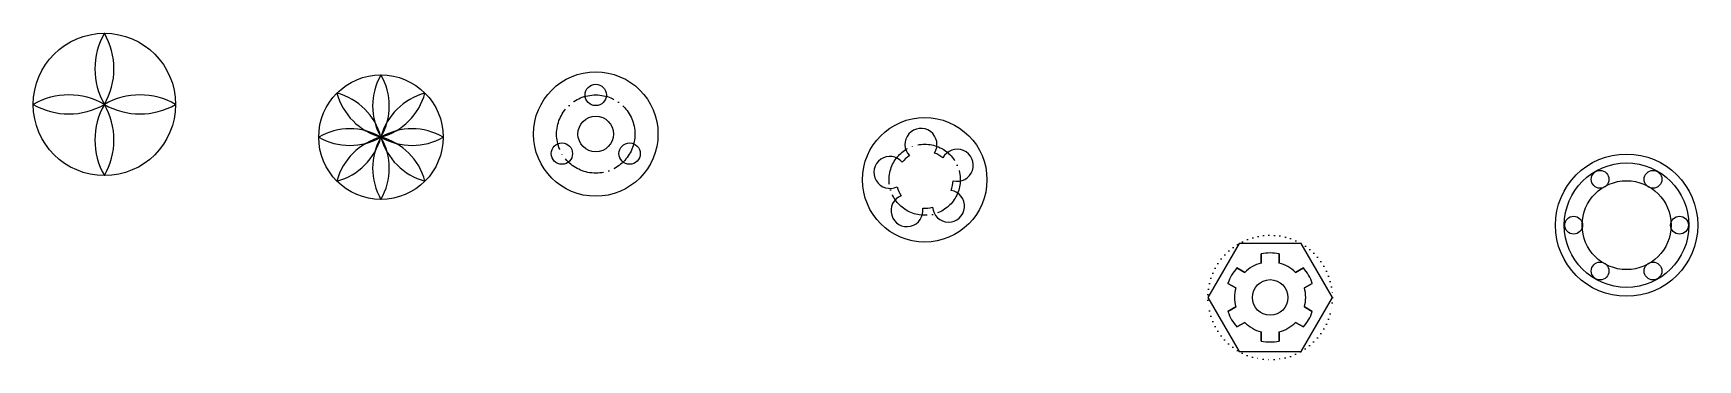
# Model space of a CAD drawing. Header units: millimetres. Extents: x 904 to 1839, y 2123 to 2307.
import ezdxf

# ---------------------------------------------------------------- set-up
doc = ezdxf.new("R2010")
doc.units = ezdxf.units.MM
doc.linetypes.add('ACAD_ISO04W100', pattern=[30, 24, -3, 0, -3])
doc.linetypes.add('ACAD_ISO07W100', pattern=[3, 0, -3])

# ---------------------------------------------------------------- blocks, each defined once
blk = doc.blocks.new('*U1')
blk.add_circle((0, 0), 5)
blk = doc.blocks.new('*U2')
at = {"color": 0, "linetype": 'ByBlock', "lineweight": -2, "transparency": 16777216}
for p, rotation in [((1784.54, 2224.42), 299.9999999999999), ((1814.29, 2224.42), 239.9999999999999), ((1829.17, 2198.65), 180), ((1784.54, 2172.89), 59.99999999999999), ((1814.29, 2172.89), 120)]:
    blk.add_blockref('*U1', p, dxfattribs=dict(at, rotation=rotation))
blk.add_blockref('*U1', (1769.66, 2198.65), dxfattribs=at)
blk = doc.blocks.new('*U4')
blk.add_circle((0, 0), 6)
blk = doc.blocks.new('*U5')
at = {"color": 0, "linetype": 'ByBlock', "lineweight": -2, "transparency": 16777216}
blk.add_blockref('*U4', (1219.88, 2271.89), dxfattribs=at)
for p, rotation in [((1200.83, 2238.89), 120), ((1238.93, 2238.89), 240)]:
    blk.add_blockref('*U4', p, dxfattribs=dict(at, rotation=rotation))
blk = doc.blocks.new('*U8')
for centre, start, end in [((30.31, 0), 150, 210), ((-30.31, 0), 330, 30)]:
    blk.add_arc(centre, 35, start, end)
blk = doc.blocks.new('*U9')
at = {"color": 0, "linetype": 'ByBlock', "lineweight": -2, "transparency": 16777216}
for p, rotation in [((1086.75, 2260.54), 45.00000000000003), ((1111.5, 2260.54), 315.0000000000001), ((1081.63, 2248.17), 90.00000000000001), ((1086.75, 2235.8), 135.0000000000001), ((1099.13, 2230.67), 180), ((1111.5, 2235.8), 225), ((1116.63, 2248.17), 270)]:
    blk.add_blockref('*U8', p, dxfattribs=dict(at, rotation=rotation))
blk.add_blockref('*U8', (1099.13, 2265.67), dxfattribs=at)
blk = doc.blocks.new('*U10')
for centre, start, end in [((34.64, 0), 150, 210), ((-34.64, 0), 330, 30)]:
    blk.add_arc(centre, 40, start, end)
blk = doc.blocks.new('*U11')
at = {"color": 0, "linetype": 'ByBlock', "lineweight": -2, "transparency": 16777216}
blk.add_blockref('*U10', (943.66, 2286.53), dxfattribs=at)
for p, rotation in [((923.66, 2266.53), 90), ((943.66, 2246.53), 180), ((963.66, 2266.53), 270)]:
    blk.add_blockref('*U10', p, dxfattribs=dict(at, rotation=rotation))

msp = doc.modelspace()

# ---------------------------------------------------------------- linework, layer by layer
for p, q in [((1594.03, 2182.51), (1594.03, 2177.38)), ((1594.03, 2177.38), (1594.03, 2182.51)), ((1594.03, 2177.38), (1594.03, 2182.51)), ((1594.03, 2177.38), (1594.03, 2182.51)), ((1604.03, 2182.51), (1604.03, 2177.38)), ((1604.03, 2182.51), (1604.03, 2177.38)), ((1604.03, 2182.51), (1604.03, 2177.38)), ((1604.03, 2177.38), (1604.03, 2182.51)), ((1580.31, 2174.6), (1584.76, 2172.03)), ((1580.31, 2174.6), (1584.76, 2172.03)), ((1580.31, 2174.6), (1584.76, 2172.03)), ((1584.76, 2172.03), (1580.31, 2174.6)), ((1617.74, 2174.6), (1613.3, 2172.03)), ((1613.3, 2172.03), (1617.74, 2174.6)), ((1613.3, 2172.03), (1617.74, 2174.6)), ((1613.3, 2172.03), (1617.74, 2174.6)), ((1575.31, 2165.94), (1579.76, 2163.37)), ((1579.76, 2163.37), (1575.31, 2165.94)), ((1579.76, 2163.37), (1575.31, 2165.94)), ((1579.76, 2163.37), (1575.31, 2165.94)), ((1622.74, 2165.94), (1618.3, 2163.37)), ((1622.74, 2165.94), (1618.3, 2163.37)), ((1622.74, 2165.94), (1618.3, 2163.37)), ((1618.3, 2163.37), (1622.74, 2165.94)), ((1575.31, 2150.1), (1579.76, 2152.67)), ((1575.31, 2150.1), (1579.76, 2152.67)), ((1575.31, 2150.1), (1579.76, 2152.67)), ((1579.76, 2152.67), (1575.31, 2150.1)), ((1622.74, 2150.1), (1618.3, 2152.67)), ((1618.3, 2152.67), (1622.74, 2150.1)), ((1618.3, 2152.67), (1622.74, 2150.1)), ((1618.3, 2152.67), (1622.74, 2150.1)), ((1580.31, 2141.44), (1584.76, 2144.01)), ((1584.76, 2144.01), (1580.31, 2141.44)), ((1584.76, 2144.01), (1580.31, 2141.44)), ((1584.76, 2144.01), (1580.31, 2141.44)), ((1617.74, 2141.44), (1613.3, 2144.01)), ((1617.74, 2141.44), (1613.3, 2144.01)), ((1617.74, 2141.44), (1613.3, 2144.01)), ((1613.3, 2144.01), (1617.74, 2141.44)), ((1594.03, 2133.52), (1594.03, 2138.65)), ((1594.03, 2133.52), (1594.03, 2138.65)), ((1594.03, 2133.52), (1594.03, 2138.65)), ((1594.03, 2138.65), (1594.03, 2133.52)), ((1604.03, 2133.52), (1604.03, 2138.65)), ((1604.03, 2138.65), (1604.03, 2133.52)), ((1604.03, 2138.65), (1604.03, 2133.52)), ((1604.03, 2138.65), (1604.03, 2133.52))]:
    msp.add_line(p, q)
msp.add_lwpolyline([(1581.53, 2188.33), (1564.03, 2158.02), (1581.53, 2127.71), (1616.53, 2127.71), (1634.03, 2158.02), (1616.53, 2188.33)], close=True)
for centre, radius in [((943.66, 2266.53), 40), ((1219.88, 2249.89), 35), ((1099.13, 2248.17), 35), ((1219.88, 2249.89), 10), ((1404.83, 2224.19), 35), ((1799.42, 2198.65), 40), ((1799.42, 2198.65), 35), ((1799.42, 2198.65), 25), ((1599.03, 2158.02), 10)]:
    msp.add_circle(centre, radius)
at = {"linetype": 'ACAD_ISO04W100'}
for centre, radius in [((1219.88, 2249.89), 22), ((1404.83, 2224.19), 20)]:
    msp.add_circle(centre, radius, dxfattribs=at)
at = {"linetype": 'ACAD_ISO07W100'}
msp.add_circle((1599.03, 2158.02), 35, dxfattribs=at)
for centre, radius, start, end in [((1402.72, 2244.08), 9, 327.38428, 224.74865), ((1385.26, 2228.33), 9, 39.38428, 296.74865), ((1404.83, 2224.19), 16, 122.11303, 142.0199), ((1404.83, 2224.19), 16, 50.11303, 70.0199), ((1423.09, 2232.35), 9, 255.38428, 152.74865), ((1404.83, 2224.19), 16, 194.11303, 214.0199), ((1418.23, 2209.34), 9, 183.38428, 80.74865), ((1404.83, 2224.19), 16, 338.11303, 358.0199), ((1394.85, 2206.86), 9, 111.38428, 8.74865), ((1404.83, 2224.19), 16, 266.11303, 286.0199), ((1599.03, 2158.02), 25, 78.46304, 101.53696), ((1599.03, 2158.02), 25, 138.46304, 161.53696), ((1599.03, 2158.02), 20, 104.47751, 135.52249), ((1599.03, 2158.02), 20, 44.47751, 75.52249), ((1599.03, 2158.02), 25, 18.46304, 41.53696), ((1599.03, 2158.02), 20, 164.47751, 195.52249), ((1599.03, 2158.02), 20, 344.47751, 15.52249), ((1599.03, 2158.02), 25, 198.46304, 221.53696), ((1599.03, 2158.02), 20, 224.47751, 255.52249), ((1599.03, 2158.02), 20, 284.47751, 315.52249), ((1599.03, 2158.02), 25, 318.46304, 341.53696), ((1599.03, 2158.02), 25, 258.46304, 281.53696)]:
    msp.add_arc(centre, radius, start, end)

# ---------------------------------------------------------------- block references
for name in ['*U11', '*U9', '*U5', '*U2']:
    msp.add_blockref(name, (0, 0))

doc.saveas('drawing.dxf')
